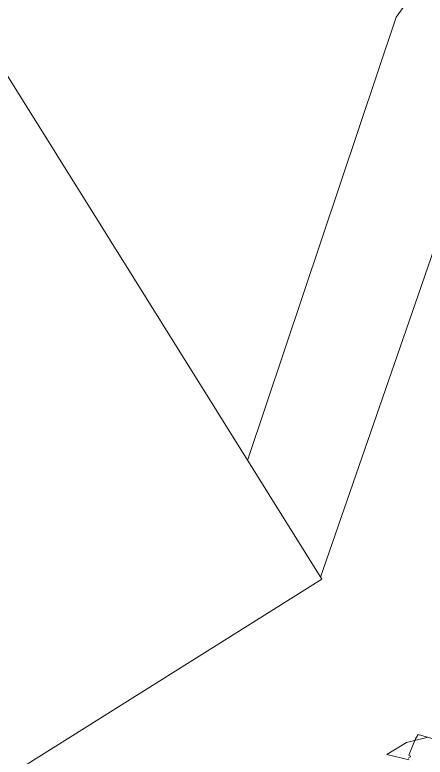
# Model space of a CAD drawing. Header units: metres. Extents: x -71 to 881, y -503 to 661.
# Drawn here: x 93.21 to 103.02, y 494.96 to 512.73 of the extents above; entities that cross this region are included whole.
import ezdxf

# ---------------------------------------------------------------- set-up
doc = ezdxf.new("R2010")
doc.units = ezdxf.units.M
doc.layers.add('04. Pisos', color=8, linetype='Continuous', lineweight=5)
doc.layers.add('ARBRE', color=100, linetype='Continuous', lineweight=13, true_color=0x00ff3f)

# ---------------------------------------------------------------- blocks, each defined once
blk = doc.blocks.new('WMF2', base_point=(0, 0.01))
at = {"color": 251, "lineweight": 0, "true_color": 0x636466}
for points in [[(210.72, -142.97), (221.5, -142.28), (222.26, -138.6), (222.84, -126.51), (221.75, -126.41), (221.24, -125.83), (222.46, -124.38)], [(215.12, -142.21), (227.2, -134.24), (237.13, -121.84), (221.43, -123.58)]]:
    blk.add_lwpolyline(points, dxfattribs=at)

msp = doc.modelspace()

# ---------------------------------------------------------------- linework, layer by layer
at = {"layer": '04. Pisos'}
for points in [[(292.226, 487.05), (337.22, 515.381), (265.236, 631.011), (87.866, 519.538), (100.544, 499.223), (82.018, 487.584), (99.448, 460.229)], [(119.393, 539.353), (118.029, 528.446), (115.231, 522.542), (111.233, 518.36), (104.78, 511.608), (102.776, 505.807), (100.517, 499.267)], [(115.78, 537.082), (115.089, 533.398), (114.057, 527.898), (110.114, 522.834), (106.819, 518.602), (103.878, 514.825), (102.328, 512.672), (98.774, 502.06)]]:
    msp.add_lwpolyline(points, dxfattribs=at)

# ---------------------------------------------------------------- block references
at = {"layer": 'ARBRE', "color": 251, "lineweight": 5, "true_color": 0x636466, "xscale": 0.03451886634015593, "yscale": 0.03451886634015593, "zscale": 0.03451886634015593, "rotation": 160.1685466476646}
msp.add_blockref('WMF2', (108.379, 488.292), dxfattribs=at)

doc.saveas('drawing.dxf')
